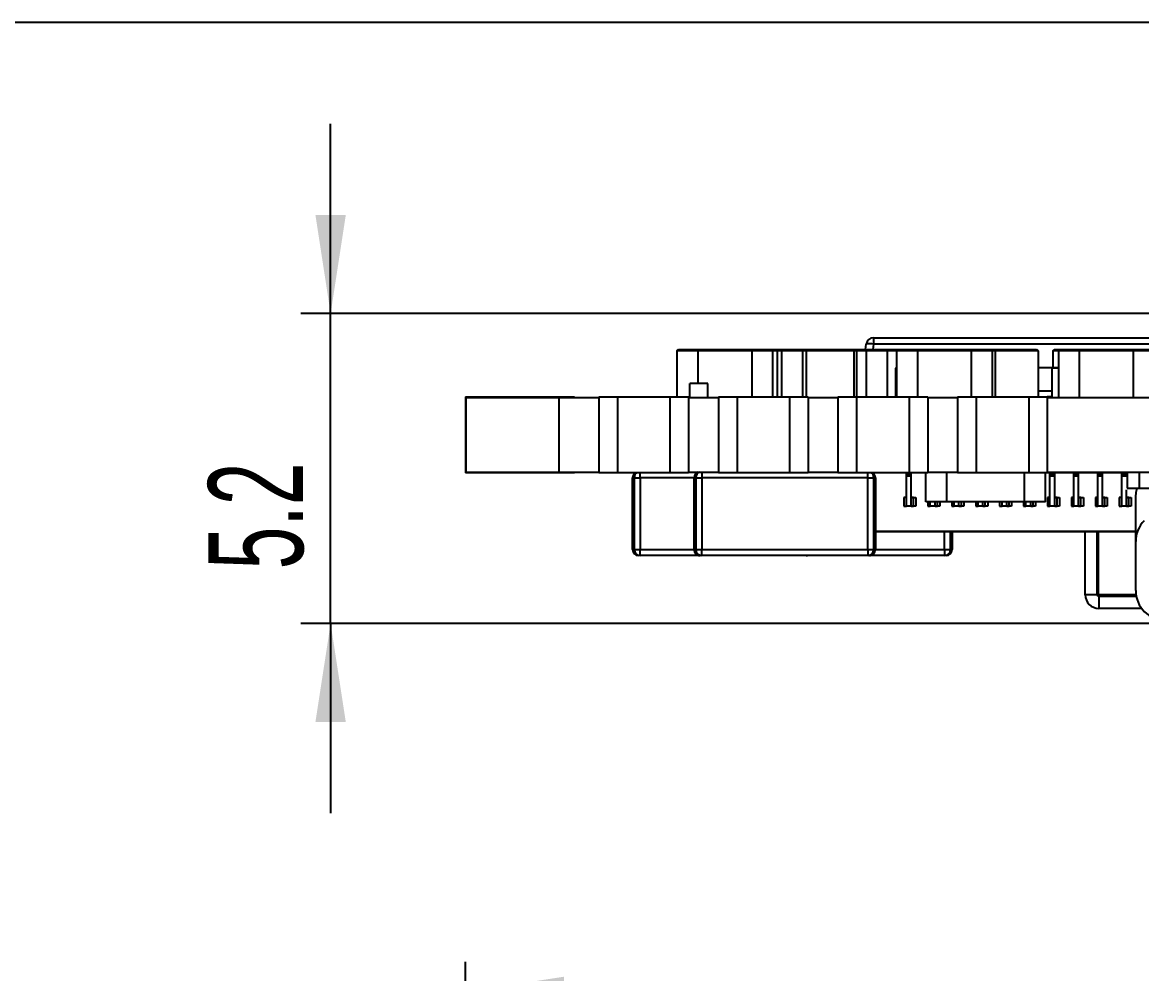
# Model space of a CAD drawing. Extents: x 13 to 282, y 8 to 200.
# Drawn here: x 116.45 to 153.88, y 168.05 to 199.87 of the extents above; entities that cross this region are included whole.
import ezdxf

# ---------------------------------------------------------------- set-up
doc = ezdxf.new("R2010")
doc.units = 0
doc.layers.get('0').update_dxf_attribs({"linetype": 'CONTINUOUS'})
doc.styles.add('SLDTEXTSTYLE0', font='TXT', dxfattribs={"width": 0.605})
doc.dimstyles.new('SLDDIMSTYLE0', dxfattribs={"dimtxt": 3.081982, "dimasz": 3.302, "dimexe": 0, "dimexo": 0.0625, "dimgap": 0.770496, "dimtad": 1, "dimdec": 1, "dimlfac": 0.5, "dimrnd": 1e-09, "dimzin": 12, "dimtxsty": 'SLDTEXTSTYLE0', "dimsah": 1, "dimcen": 0.09, "dimazin": 3, "dimtfac": 1, "dimtdec": 1, "dimtofl": 0, "dimtmove": 0, "dimatfit": 3, "dimtolj": 1, "dimtzin": 12})
doc.dimstyles.new('SLDDIMSTYLE2', dxfattribs={"dimtxt": 3.081982, "dimasz": 3.302, "dimexe": 0, "dimexo": 0.0625, "dimgap": 0.770496, "dimtad": 1, "dimdec": 1, "dimlfac": 0.5, "dimrnd": 1e-09, "dimzin": 12, "dimtxsty": 'SLDTEXTSTYLE0', "dimsah": 1, "dimcen": 0.09, "dimazin": 3, "dimtfac": 1, "dimtdec": 1, "dimtmove": 0, "dimatfit": 3, "dimtolj": 1, "dimtzin": 12})

# ---------------------------------------------------------------- blocks, each defined once
blk = doc.blocks.new('_D_1')
at = {"color": 7, "linetype": 'CONTINUOUS'}
for p, q in [((131.266, 152.618), (131.266, 168.444)), ((191.186, 152.618), (191.186, 168.444)), ((191.186, 167.444), (131.266, 167.444))]:
    blk.add_line(p, q, dxfattribs=at)
for points in [[(131.266, 167.444), (134.568, 166.936), (134.568, 167.952)], [(191.186, 167.444), (187.884, 167.952), (187.884, 166.936)]]:
    blk.add_solid(points, dxfattribs=at)
at = {"color": 7, "linetype": 'CONTINUOUS', "insert": (159.134, 171.537), "char_height": 3.175, "attachment_point": 1, "style": 'SLDTEXTSTYLE0'}
blk.add_mtext('30', dxfattribs=at)
blk = doc.blocks.new('_D_12')
at = {"color": 7, "linetype": 'CONTINUOUS'}
for p, q in [((126.759, 190.13), (126.759, 196.48)), ((179.21, 190.13), (125.759, 190.13)), ((126.759, 179.768), (126.759, 190.13)), ((154.711, 179.768), (125.759, 179.768)), ((126.759, 179.768), (126.759, 173.418))]:
    blk.add_line(p, q, dxfattribs=at)
for points in [[(126.759, 190.13), (127.267, 193.432), (126.251, 193.432)], [(126.759, 179.768), (126.251, 176.466), (127.267, 176.466)]]:
    blk.add_solid(points, dxfattribs=at)
at = {"color": 7, "linetype": 'CONTINUOUS', "insert": (122.666, 181.577), "char_height": 3.175, "attachment_point": 1, "rotation": 90, "style": 'SLDTEXTSTYLE0'}
blk.add_mtext('5.2', dxfattribs=at)

msp = doc.modelspace()

# ---------------------------------------------------------------- linework, layer by layer
at = {"color": 7, "linetype": 'CONTINUOUS'}
for p, q in [((282.263, 199.872), (12.777, 199.872)), ((144.648, 188.93), (144.669, 189.105)), ((144.918, 189.325), (144.918, 189.105)), ((144.918, 189.325), (179.275, 189.325)), ((138.34, 188.88), (138.39, 188.93)), ((139.04, 188.88), (138.34, 188.88)), ((138.34, 188.88), (138.34, 187.35)), ((138.39, 188.93), (139.04, 188.93)), ((139.04, 188.93), (140.84, 188.93)), ((139.04, 188.88), (139.04, 188.93)), ((140.84, 188.88), (139.04, 188.88)), ((139.04, 188.88), (139.04, 187.79)), ((140.84, 188.93), (140.84, 188.88)), ((140.84, 188.93), (141.49, 188.93)), ((140.84, 188.88), (140.84, 187.35)), ((141.54, 188.88), (140.84, 188.88)), ((141.49, 188.93), (141.54, 188.88)), ((141.49, 188.93), (141.695, 188.93)), ((141.54, 188.88), (141.54, 187.35)), ((141.695, 188.93), (141.891, 188.93)), ((141.695, 188.88), (141.695, 188.93)), ((141.695, 188.88), (141.695, 187.35)), ((141.891, 188.93), (141.841, 188.88)), ((142.541, 188.88), (141.841, 188.88)), ((141.841, 188.88), (141.841, 187.35)), ((141.891, 188.93), (142.541, 188.93)), ((142.541, 188.93), (142.708, 188.93)), ((142.541, 188.88), (142.541, 188.93)), ((142.541, 188.88), (142.541, 187.35)), ((142.708, 188.93), (142.658, 188.88)), ((144.258, 188.88), (142.658, 188.88)), ((142.658, 188.88), (142.658, 187.35)), ((142.708, 188.93), (144.208, 188.93)), ((144.208, 188.93), (144.341, 188.93)), ((144.208, 188.93), (144.258, 188.88)), ((144.258, 188.88), (144.258, 187.35)), ((144.341, 188.93), (144.341, 188.88)), ((144.341, 188.93), (144.72, 188.93)), ((144.341, 188.88), (144.341, 187.35)), ((144.72, 188.93), (144.67, 188.88)), ((145.37, 188.88), (144.67, 188.88)), ((144.67, 188.88), (144.67, 187.35)), ((144.72, 188.93), (145.37, 188.93)), ((145.37, 188.93), (145.734, 188.93)), ((145.37, 188.88), (145.37, 188.93)), ((145.37, 188.88), (145.37, 187.35)), ((145.684, 188.88), (145.734, 188.93)), ((145.684, 188.88), (145.684, 187.35)), ((146.384, 188.88), (145.684, 188.88)), ((145.734, 188.93), (146.384, 188.93)), ((146.384, 188.93), (148.184, 188.93)), ((146.384, 188.88), (146.384, 188.93)), ((146.384, 188.88), (146.384, 187.35)), ((148.184, 188.88), (146.384, 188.88)), ((148.184, 188.93), (148.184, 188.88)), ((148.184, 188.93), (148.834, 188.93)), ((148.184, 188.88), (148.184, 187.35)), ((148.884, 188.88), (148.184, 188.88)), ((148.834, 188.93), (148.932, 188.93)), ((148.834, 188.93), (148.884, 188.88)), ((148.884, 188.88), (148.884, 187.35)), ((148.982, 188.88), (148.932, 188.93)), ((148.932, 188.93), (150.367, 188.93)), ((148.982, 188.88), (148.982, 187.35)), ((150.367, 188.93), (150.417, 188.88)), ((150.417, 188.88), (150.417, 187.35)), ((150.905, 188.88), (150.955, 188.93)), ((150.905, 188.88), (150.905, 188.33)), ((150.955, 188.93), (151.146, 188.93)), ((151.096, 188.88), (151.146, 188.93)), ((151.796, 188.88), (151.096, 188.88)), ((151.096, 188.88), (151.096, 187.33)), ((151.146, 188.93), (151.796, 188.93)), ((151.796, 188.93), (153.596, 188.93)), ((151.796, 188.88), (151.796, 188.93)), ((151.796, 188.88), (151.796, 187.33)), ((153.596, 188.88), (151.796, 188.88)), ((153.596, 188.93), (153.596, 188.88)), ((153.596, 188.93), (154.246, 188.93)), ((153.596, 188.88), (153.596, 187.33)), ((154.296, 188.88), (153.596, 188.88)), ((145.671, 188.33), (145.651, 188.31)), ((145.651, 188.31), (145.651, 187.35)), ((145.671, 188.33), (145.684, 188.33)), ((150.417, 188.325), (150.883, 188.325)), ((150.897, 188.33), (150.877, 188.31)), ((150.877, 188.31), (150.877, 187.33)), ((150.897, 188.33), (151.096, 188.33)), ((138.776, 187.33), (138.776, 187.79)), ((139.376, 187.79), (138.776, 187.79)), ((139.376, 187.33), (139.376, 187.79)), ((131.266, 187.35), (131.266, 184.81)), ((131.266, 187.35), (133.286, 187.35)), ((131.286, 187.33), (131.286, 184.83)), ((131.286, 187.33), (134.386, 187.33)), ((133.286, 187.35), (133.286, 187.33)), ((133.286, 187.35), (134.886, 187.35)), ((134.386, 187.33), (134.386, 184.83)), ((134.386, 187.33), (135.726, 187.33)), ((134.886, 187.33), (134.886, 187.35)), ((134.886, 187.35), (134.917, 187.35)), ((134.917, 187.33), (134.917, 187.35)), ((135.726, 187.35), (135.726, 184.81)), ((135.726, 187.35), (136.349, 187.35)), ((136.349, 187.35), (136.349, 184.81)), ((136.349, 187.35), (138.103, 187.35)), ((138.103, 187.35), (138.103, 184.81)), ((138.103, 187.35), (138.726, 187.35)), ((138.726, 187.35), (138.726, 184.81)), ((138.726, 187.33), (139.726, 187.33)), ((139.726, 187.35), (139.726, 184.81)), ((139.726, 187.35), (140.349, 187.35)), ((140.349, 187.35), (140.349, 184.81)), ((140.349, 187.35), (142.103, 187.35)), ((142.103, 187.35), (142.103, 184.81)), ((142.103, 187.35), (142.726, 187.35)), ((142.726, 187.35), (142.726, 184.81)), ((142.726, 187.33), (143.726, 187.33)), ((143.726, 187.35), (144.349, 187.35)), ((143.726, 187.35), (143.726, 184.81)), ((144.349, 187.35), (144.349, 184.81)), ((144.349, 187.35), (146.103, 187.35)), ((146.103, 187.35), (146.103, 184.81)), ((146.103, 187.35), (146.726, 187.35)), ((146.726, 187.35), (146.726, 184.81)), ((146.726, 187.33), (147.726, 187.33)), ((147.726, 187.35), (147.726, 184.81)), ((147.726, 187.35), (148.349, 187.35)), ((148.349, 187.35), (148.349, 184.81)), ((148.349, 187.35), (150.103, 187.35)), ((150.103, 187.35), (150.103, 184.81)), ((150.103, 187.35), (150.726, 187.35)), ((150.726, 187.35), (150.726, 184.81)), ((150.877, 187.35), (150.726, 187.35)), ((150.726, 187.33), (171.726, 187.33)), ((133.286, 184.81), (131.266, 184.81)), ((131.286, 184.83), (134.386, 184.83)), ((133.286, 184.83), (133.286, 184.81)), ((134.886, 184.81), (133.286, 184.81)), ((134.386, 184.83), (135.726, 184.83)), ((134.886, 184.81), (134.886, 184.83)), ((134.917, 184.81), (134.886, 184.81)), ((134.917, 184.81), (134.917, 184.83)), ((136.349, 184.81), (135.726, 184.81)), ((138.103, 184.81), (136.349, 184.81)), ((136.858, 184.637), (136.866, 184.637)), ((136.858, 182.237), (136.858, 184.637)), ((136.866, 184.637), (136.866, 182.237)), ((136.911, 184.637), (136.911, 182.237)), ((137.111, 184.637), (137.111, 182.237)), ((138.726, 184.81), (138.103, 184.81)), ((138.726, 184.83), (139.726, 184.83)), ((138.916, 184.641), (138.925, 184.641)), ((138.916, 182.241), (138.916, 184.641)), ((138.925, 184.641), (138.925, 182.241)), ((138.97, 184.641), (138.97, 182.241)), ((139.17, 184.641), (139.17, 182.241)), ((144.722, 184.641), (139.17, 184.641)), ((140.349, 184.81), (139.726, 184.81)), ((142.103, 184.81), (140.349, 184.81)), ((142.726, 184.81), (142.103, 184.81)), ((142.726, 184.83), (143.726, 184.83)), ((144.349, 184.81), (143.726, 184.81)), ((146.103, 184.81), (144.349, 184.81)), ((144.722, 182.241), (144.722, 184.641)), ((144.922, 182.241), (144.922, 184.641)), ((144.968, 182.241), (144.968, 184.641)), ((144.968, 184.641), (144.976, 184.641)), ((144.976, 184.641), (144.976, 182.241)), ((146.012, 184.779), (146.012, 184.81)), ((146.172, 184.779), (146.012, 184.779)), ((146.012, 184.753), (146.012, 184.779)), ((146.172, 184.753), (146.012, 184.753)), ((146.012, 184.692), (146.012, 184.753)), ((146.172, 184.692), (146.012, 184.692)), ((146.726, 184.81), (146.103, 184.81)), ((146.172, 184.779), (146.172, 184.81)), ((146.172, 184.753), (146.172, 184.779)), ((146.172, 184.692), (146.172, 184.753)), ((146.665, 183.83), (146.665, 184.81)), ((146.726, 184.83), (147.726, 184.83)), ((147.365, 183.83), (147.365, 184.83)), ((148.349, 184.81), (147.726, 184.81)), ((150.103, 184.81), (148.349, 184.81)), ((149.965, 183.83), (149.965, 184.81)), ((150.726, 184.81), (150.103, 184.81)), ((150.665, 183.83), (150.665, 184.81)), ((150.726, 184.83), (171.726, 184.83)), ((150.812, 184.779), (150.812, 184.83)), ((150.972, 184.779), (150.812, 184.779)), ((150.812, 184.753), (150.812, 184.779)), ((150.972, 184.753), (150.812, 184.753)), ((150.812, 184.692), (150.812, 184.753)), ((150.972, 184.692), (150.812, 184.692)), ((150.972, 184.779), (150.972, 184.83)), ((150.972, 184.753), (150.972, 184.779)), ((150.972, 184.692), (150.972, 184.753)), ((151.612, 184.779), (151.612, 184.83)), ((151.772, 184.779), (151.612, 184.779)), ((151.612, 184.753), (151.612, 184.779)), ((151.772, 184.753), (151.612, 184.753)), ((151.612, 184.692), (151.612, 184.753)), ((151.772, 184.692), (151.612, 184.692)), ((151.772, 184.779), (151.772, 184.83)), ((151.772, 184.753), (151.772, 184.779)), ((151.772, 184.692), (151.772, 184.753)), ((152.412, 184.779), (152.412, 184.83)), ((152.572, 184.779), (152.412, 184.779)), ((152.412, 184.753), (152.412, 184.779)), ((152.572, 184.753), (152.412, 184.753)), ((152.412, 184.692), (152.412, 184.753)), ((152.572, 184.692), (152.412, 184.692)), ((152.572, 184.779), (152.572, 184.83)), ((152.572, 184.753), (152.572, 184.779)), ((152.572, 184.692), (152.572, 184.753)), ((153.212, 184.779), (153.212, 184.83)), ((153.372, 184.779), (153.212, 184.779)), ((153.212, 184.753), (153.212, 184.779)), ((153.372, 184.753), (153.212, 184.753)), ((153.212, 184.692), (153.212, 184.753)), ((153.372, 184.692), (153.212, 184.692)), ((153.372, 184.779), (153.372, 184.83)), ((153.372, 184.753), (153.372, 184.779)), ((153.372, 184.692), (153.372, 184.753)), ((153.401, 184.83), (153.401, 184.288)), ((153.401, 184.288), (153.801, 184.288)), ((153.801, 184.288), (154.946, 184.288)), ((146.012, 183.977), (145.932, 183.977)), ((145.932, 183.977), (145.932, 183.687)), ((146.012, 183.687), (146.012, 183.977)), ((146.172, 183.977), (146.332, 183.977)), ((146.252, 183.977), (146.172, 183.977)), ((146.252, 183.687), (146.252, 183.977)), ((146.332, 183.977), (146.332, 183.687)), ((147.365, 183.83), (146.665, 183.83)), ((146.732, 183.83), (146.732, 183.687)), ((146.812, 183.687), (146.812, 183.83)), ((147.052, 183.687), (147.052, 183.83)), ((147.132, 183.83), (147.132, 183.687)), ((149.965, 183.83), (147.365, 183.83)), ((147.532, 183.83), (147.532, 183.687)), ((147.612, 183.687), (147.612, 183.83)), ((147.852, 183.687), (147.852, 183.83)), ((147.932, 183.83), (147.932, 183.687)), ((148.332, 183.83), (148.332, 183.687)), ((148.412, 183.687), (148.412, 183.83)), ((148.652, 183.687), (148.652, 183.83)), ((148.732, 183.83), (148.732, 183.687)), ((149.132, 183.83), (149.132, 183.687)), ((149.212, 183.687), (149.212, 183.83)), ((149.452, 183.687), (149.452, 183.83)), ((149.532, 183.83), (149.532, 183.687)), ((149.932, 183.83), (149.932, 183.687)), ((150.665, 183.83), (149.965, 183.83)), ((150.012, 183.687), (150.012, 183.83)), ((150.252, 183.687), (150.252, 183.83)), ((150.332, 183.83), (150.332, 183.687)), ((150.812, 183.977), (150.732, 183.977)), ((150.732, 183.977), (150.732, 183.687)), ((150.812, 183.687), (150.812, 183.977)), ((150.972, 183.977), (151.132, 183.977)), ((151.052, 183.977), (150.972, 183.977)), ((151.052, 183.687), (151.052, 183.977)), ((151.132, 183.977), (151.132, 183.687)), ((151.612, 183.977), (151.532, 183.977)), ((151.532, 183.977), (151.532, 183.687)), ((151.612, 183.687), (151.612, 183.977)), ((151.772, 183.977), (151.932, 183.977)), ((151.852, 183.977), (151.772, 183.977)), ((151.852, 183.687), (151.852, 183.977)), ((151.932, 183.977), (151.932, 183.687)), ((152.412, 183.977), (152.332, 183.977)), ((152.332, 183.977), (152.332, 183.687)), ((152.412, 183.687), (152.412, 183.977)), ((152.572, 183.977), (152.732, 183.977)), ((152.652, 183.977), (152.572, 183.977)), ((152.652, 183.687), (152.652, 183.977)), ((152.732, 183.977), (152.732, 183.687)), ((153.212, 183.977), (153.132, 183.977)), ((153.132, 183.977), (153.132, 183.687)), ((153.212, 183.687), (153.212, 183.977)), ((153.372, 183.977), (153.532, 183.977)), ((153.452, 183.977), (153.372, 183.977)), ((153.452, 183.687), (153.452, 183.977)), ((153.532, 183.977), (153.532, 183.687)), ((153.681, 182.505), (153.681, 183.988)), ((145.932, 183.687), (146.012, 183.687)), ((146.332, 183.687), (146.012, 183.687)), ((146.172, 183.687), (146.012, 183.687)), ((146.172, 183.687), (146.252, 183.687)), ((146.732, 183.687), (146.812, 183.687)), ((147.132, 183.687), (146.812, 183.687)), ((146.972, 183.687), (146.812, 183.687)), ((146.972, 183.687), (147.052, 183.687)), ((147.532, 183.687), (147.612, 183.687)), ((147.932, 183.687), (147.612, 183.687)), ((147.772, 183.687), (147.612, 183.687)), ((147.772, 183.687), (147.852, 183.687)), ((148.332, 183.687), (148.412, 183.687)), ((148.732, 183.687), (148.412, 183.687)), ((148.572, 183.687), (148.412, 183.687)), ((148.572, 183.687), (148.652, 183.687)), ((149.132, 183.687), (149.212, 183.687)), ((149.532, 183.687), (149.212, 183.687)), ((149.372, 183.687), (149.212, 183.687)), ((149.372, 183.687), (149.452, 183.687)), ((149.932, 183.687), (150.012, 183.687)), ((150.332, 183.687), (150.012, 183.687)), ((150.172, 183.687), (150.012, 183.687)), ((150.172, 183.687), (150.252, 183.687)), ((150.732, 183.687), (150.812, 183.687)), ((151.132, 183.687), (150.812, 183.687)), ((150.972, 183.687), (150.812, 183.687)), ((150.972, 183.687), (151.052, 183.687)), ((151.532, 183.687), (151.612, 183.687)), ((151.932, 183.687), (151.612, 183.687)), ((151.772, 183.687), (151.612, 183.687)), ((151.772, 183.687), (151.852, 183.687)), ((152.332, 183.687), (152.412, 183.687)), ((152.732, 183.687), (152.412, 183.687)), ((152.572, 183.687), (152.412, 183.687)), ((152.572, 183.687), (152.652, 183.687)), ((153.132, 183.687), (153.212, 183.687)), ((153.532, 183.687), (153.212, 183.687)), ((153.372, 183.687), (153.212, 183.687)), ((153.372, 183.687), (153.452, 183.687)), ((153.681, 182.832), (144.976, 182.832)), ((147.488, 182.239), (147.488, 182.832)), ((147.541, 182.832), (147.541, 182.239)), ((151.996, 180.722), (151.996, 182.832)), ((152.396, 180.722), (152.396, 182.832)), ((152.432, 180.722), (152.432, 182.832)), ((153.681, 180.868), (153.681, 182.505)), ((136.858, 182.237), (136.866, 182.237)), ((137.111, 182.037), (137.058, 182.037)), ((137.111, 182.037), (137.111, 182.237)), ((142.664, 182.037), (137.111, 182.037)), ((138.916, 182.241), (138.925, 182.241)), ((139.17, 182.041), (139.116, 182.041)), ((139.17, 182.241), (144.722, 182.241)), ((139.17, 182.041), (139.17, 182.241)), ((144.722, 182.041), (139.17, 182.041)), ((142.718, 182.037), (142.664, 182.037)), ((147.288, 182.039), (142.746, 182.039)), ((144.722, 182.241), (144.722, 182.041)), ((144.776, 182.041), (144.722, 182.041)), ((144.968, 182.241), (144.976, 182.241)), ((147.288, 182.239), (147.288, 182.039)), ((147.341, 182.039), (147.288, 182.039)), ((147.533, 182.239), (147.541, 182.239)), ((152.396, 180.722), (151.996, 180.722)), ((152.432, 180.722), (152.433, 180.665)), ((152.446, 180.672), (152.446, 180.272)), ((153.7, 180.672), (152.446, 180.672)), ((153.878, 180.272), (152.446, 180.272))]:
    msp.add_line(p, q, dxfattribs=at)
at = {"color": 8, "linetype": 'CONTINUOUS'}
for p, q in [((144.918, 189.105), (144.896, 188.93)), ((179.248, 189.105), (144.918, 189.105)), ((141.695, 188.88), (141.54, 188.88)), ((141.841, 188.88), (141.695, 188.88)), ((142.658, 188.88), (142.541, 188.88)), ((144.341, 188.88), (144.258, 188.88)), ((144.67, 188.88), (144.341, 188.88)), ((145.684, 188.88), (145.37, 188.88)), ((148.982, 188.88), (148.884, 188.88)), ((150.417, 188.88), (148.982, 188.88)), ((151.096, 188.88), (150.905, 188.88)), ((145.684, 188.31), (145.651, 188.31)), ((151.096, 188.31), (150.877, 188.31)), ((150.417, 187.544), (150.877, 187.544)), ((136.911, 184.637), (136.866, 184.637)), ((136.911, 184.637), (137.111, 184.637)), ((137.111, 184.637), (137.111, 184.81)), ((138.916, 184.637), (137.111, 184.637)), ((138.97, 184.641), (138.925, 184.641)), ((138.97, 184.641), (139.17, 184.641)), ((139.17, 184.83), (139.17, 184.641)), ((144.722, 184.641), (144.722, 184.81)), ((144.722, 184.641), (144.922, 184.641)), ((146.012, 184.807), (144.888, 184.807)), ((144.968, 184.641), (144.922, 184.641)), ((146.665, 184.807), (146.172, 184.807)), ((150.812, 184.807), (150.665, 184.807)), ((151.612, 184.807), (150.972, 184.807)), ((152.412, 184.807), (151.772, 184.807)), ((153.212, 184.807), (152.572, 184.807)), ((153.401, 184.807), (153.372, 184.807)), ((153.801, 184.83), (153.801, 184.288)), ((144.976, 182.857), (153.681, 182.857)), ((147.288, 182.239), (147.288, 182.832)), ((147.533, 182.239), (147.533, 182.832)), ((136.866, 182.237), (136.911, 182.237)), ((136.911, 182.237), (137.111, 182.237)), ((137.111, 182.237), (138.916, 182.237)), ((138.925, 182.241), (138.97, 182.241)), ((138.97, 182.241), (139.17, 182.241)), ((142.664, 182.041), (142.664, 182.037)), ((144.722, 182.241), (144.922, 182.241)), ((144.922, 182.241), (144.968, 182.241)), ((144.976, 182.239), (147.288, 182.239)), ((147.288, 182.239), (147.488, 182.239)), ((147.488, 182.239), (147.533, 182.239)), ((153.691, 180.722), (152.432, 180.722))]:
    msp.add_line(p, q, dxfattribs=at)
at = {"color": 7, "linetype": 'CONTINUOUS', "flags": 128}
for points in [[(153.681, 183.988), (153.698, 184.163), (153.732, 184.288)], [(142.664, 182.037), (142.703, 182.04), (142.704, 182.041)], [(142.758, 182.041), (142.757, 182.04), (142.718, 182.037)]]:
    msp.add_lwpolyline(points, dxfattribs=at)
at = {"color": 8, "linetype": 'CONTINUOUS', "flags": 128}
msp.add_lwpolyline([(142.756, 182.041), (142.755, 182.04), (142.718, 182.037)], dxfattribs=at)
at = {"color": 7, "linetype": 'CONTINUOUS'}
for centre, radius, start, end in [((144.918, 189.075), 0.25, 90, 173), ((144.793, 188.587), 0.533, 76.5286, 103.4714), ((137.058, 184.637), 0.2, 120.1544, 180), ((137.111, 184.637), 0.2, 120.1545, 180), ((139.116, 184.641), 0.2, 109.1479, 180), ((139.17, 184.641), 0.2, 109.148, 180), ((144.722, 184.641), 0.2, 0, 57.6371), ((144.776, 184.641), 0.2, 0.0001, 57.6372), ((154.681, 182.505), 1, 135.744, 180), ((137.058, 182.237), 0.2, 180, 270), ((137.062, 182.232), 0.196, 178.7924, 268.7395), ((137.111, 182.237), 0.2, 180, 270), ((139.116, 182.241), 0.2, 180, 270.0001), ((139.12, 182.236), 0.196, 178.7926, 268.7395), ((139.17, 182.241), 0.2, 180, 270), ((144.722, 182.241), 0.2, 270.0001, 360), ((144.772, 182.236), 0.196, 271.2605, 1.2074), ((144.776, 182.241), 0.2, 269.9999, 360), ((147.288, 182.239), 0.2, 270.0002, 360), ((147.337, 182.234), 0.196, 271.2603, 1.2081), ((147.341, 182.239), 0.2, 270.0002, 360), ((154.681, 180.868), 1, 180, 270), ((152.446, 180.722), 0.45, 180, 269.9999), ((152.446, 180.722), 0.05, 180.0001, 270)]:
    msp.add_arc(centre, radius, start, end, dxfattribs=at)
at = {"color": 8, "linetype": 'CONTINUOUS'}
for centre, radius, start, end in [((137.067, 184.638), 0.201, 121.7428, 180.523), ((139.124, 184.643), 0.2, 110.8075, 180.6556), ((144.766, 184.642), 0.201, 359.5041, 56.0719)]:
    msp.add_arc(centre, radius, start, end, dxfattribs=at)
at = {"color": 7, "linetype": 'CONTINUOUS'}
for points, knots in [([(146.012, 183.687), (146.012, 183.69), (146.012, 183.698), (146.012, 183.795), (146.012, 183.997), (146.012, 184.307), (146.012, 184.551), (146.012, 184.692)], [0, 0, 0, 0, 0.093681, 0.181214, 0.38321, 0.642218, 1, 1, 1, 1]), ([(146.172, 183.687), (146.172, 183.69), (146.172, 183.698), (146.172, 183.795), (146.172, 183.997), (146.172, 184.307), (146.172, 184.551), (146.172, 184.692)], [0, 0, 0, 0, 0.093681, 0.181214, 0.38321, 0.642218, 1, 1, 1, 1]), ([(150.812, 183.687), (150.812, 183.69), (150.812, 183.698), (150.812, 183.795), (150.812, 183.997), (150.812, 184.307), (150.812, 184.551), (150.812, 184.692)], [0, 0, 0, 0, 0.093681, 0.181214, 0.38321, 0.642218, 1, 1, 1, 1]), ([(150.972, 183.687), (150.972, 183.69), (150.972, 183.698), (150.972, 183.795), (150.972, 183.997), (150.972, 184.307), (150.972, 184.551), (150.972, 184.692)], [0, 0, 0, 0, 0.093681, 0.181214, 0.38321, 0.642218, 1, 1, 1, 1]), ([(151.612, 183.687), (151.612, 183.69), (151.612, 183.698), (151.612, 183.795), (151.612, 183.997), (151.612, 184.307), (151.612, 184.551), (151.612, 184.692)], [0, 0, 0, 0, 0.093681, 0.181214, 0.38321, 0.642218, 1, 1, 1, 1]), ([(151.772, 183.687), (151.772, 183.69), (151.772, 183.698), (151.772, 183.795), (151.772, 183.997), (151.772, 184.307), (151.772, 184.551), (151.772, 184.692)], [0, 0, 0, 0, 0.093681, 0.181214, 0.38321, 0.642218, 1, 1, 1, 1]), ([(152.412, 183.687), (152.412, 183.69), (152.412, 183.698), (152.412, 183.795), (152.412, 183.997), (152.412, 184.307), (152.412, 184.551), (152.412, 184.692)], [0, 0, 0, 0, 0.093681, 0.181214, 0.38321, 0.642218, 1, 1, 1, 1]), ([(152.572, 183.687), (152.572, 183.69), (152.572, 183.698), (152.572, 183.795), (152.572, 183.997), (152.572, 184.307), (152.572, 184.551), (152.572, 184.692)], [0, 0, 0, 0, 0.093681, 0.181214, 0.38321, 0.642218, 1, 1, 1, 1]), ([(153.212, 183.687), (153.212, 183.69), (153.212, 183.698), (153.212, 183.795), (153.212, 183.997), (153.212, 184.307), (153.212, 184.551), (153.212, 184.692)], [0, 0, 0, 0, 0.093681, 0.181214, 0.38321, 0.642218, 1, 1, 1, 1]), ([(153.372, 183.687), (153.372, 183.69), (153.372, 183.698), (153.372, 183.795), (153.372, 183.986), (153.372, 184.152), (153.372, 184.241)], [0, 0, 0, 0, 0.152268, 0.294543, 0.622863, 1, 1, 1, 1]), ([(146.812, 183.687), (146.812, 183.691), (146.812, 183.699), (146.812, 183.756), (146.812, 183.808), (146.812, 183.83)], [0, 0, 0, 0, 0.389774, 0.75397, 1, 1, 1, 1]), ([(146.972, 183.687), (146.972, 183.691), (146.972, 183.699), (146.972, 183.756), (146.972, 183.808), (146.972, 183.83)], [0, 0, 0, 0, 0.389774, 0.75397, 1, 1, 1, 1]), ([(147.612, 183.687), (147.612, 183.691), (147.612, 183.699), (147.612, 183.756), (147.612, 183.808), (147.612, 183.83)], [0, 0, 0, 0, 0.389774, 0.75397, 1, 1, 1, 1]), ([(147.772, 183.687), (147.772, 183.691), (147.772, 183.699), (147.772, 183.756), (147.772, 183.808), (147.772, 183.83)], [0, 0, 0, 0, 0.389774, 0.75397, 1, 1, 1, 1]), ([(148.412, 183.687), (148.412, 183.691), (148.412, 183.699), (148.412, 183.756), (148.412, 183.808), (148.412, 183.83)], [0, 0, 0, 0, 0.389774, 0.75397, 1, 1, 1, 1]), ([(148.572, 183.687), (148.572, 183.691), (148.572, 183.699), (148.572, 183.756), (148.572, 183.808), (148.572, 183.83)], [0, 0, 0, 0, 0.389774, 0.75397, 1, 1, 1, 1]), ([(149.212, 183.687), (149.212, 183.691), (149.212, 183.699), (149.212, 183.756), (149.212, 183.808), (149.212, 183.83)], [0, 0, 0, 0, 0.389774, 0.75397, 1, 1, 1, 1]), ([(149.372, 183.687), (149.372, 183.691), (149.372, 183.699), (149.372, 183.756), (149.372, 183.808), (149.372, 183.83)], [0, 0, 0, 0, 0.389774, 0.75397, 1, 1, 1, 1]), ([(150.012, 183.687), (150.012, 183.691), (150.012, 183.699), (150.012, 183.756), (150.012, 183.808), (150.012, 183.83)], [0, 0, 0, 0, 0.389774, 0.75397, 1, 1, 1, 1]), ([(150.172, 183.687), (150.172, 183.691), (150.172, 183.699), (150.172, 183.756), (150.172, 183.808), (150.172, 183.83)], [0, 0, 0, 0, 0.389774, 0.75397, 1, 1, 1, 1]), ([(152.432, 180.722), (152.433, 180.715), (152.436, 180.702), (152.439, 180.685), (152.443, 180.674), (152.445, 180.672), (152.446, 180.672)], [0, 0, 0, 0, 0.249999, 0.499998, 0.749999, 1, 1, 1, 1])]:
    msp.add_open_spline(points, degree=3, knots=knots, dxfattribs=at)

# ---------------------------------------------------------------- dimensions: what is measured, and where the dimension line sits
dim = msp.add_linear_dim(base=(126.759, 190.13), p1=(155.711, 179.768), p2=(180.21, 190.13), angle=90, dimstyle='SLDDIMSTYLE2', dxfattribs=at)
dim.commit()
dim.dimension.update_dxf_attribs({"geometry": '_D_12', "text_midpoint": (126.759, 184.517), "dimtype": 160})
dim = msp.add_linear_dim(base=(131.266, 167.444), p1=(191.186, 151.618), p2=(131.266, 151.618), dimstyle='SLDDIMSTYLE0', dxfattribs=at)
dim.commit()
dim.dimension.update_dxf_attribs({"geometry": '_D_1', "text_midpoint": (161.486, 167.444), "dimtype": 160})

doc.saveas('drawing.dxf')
